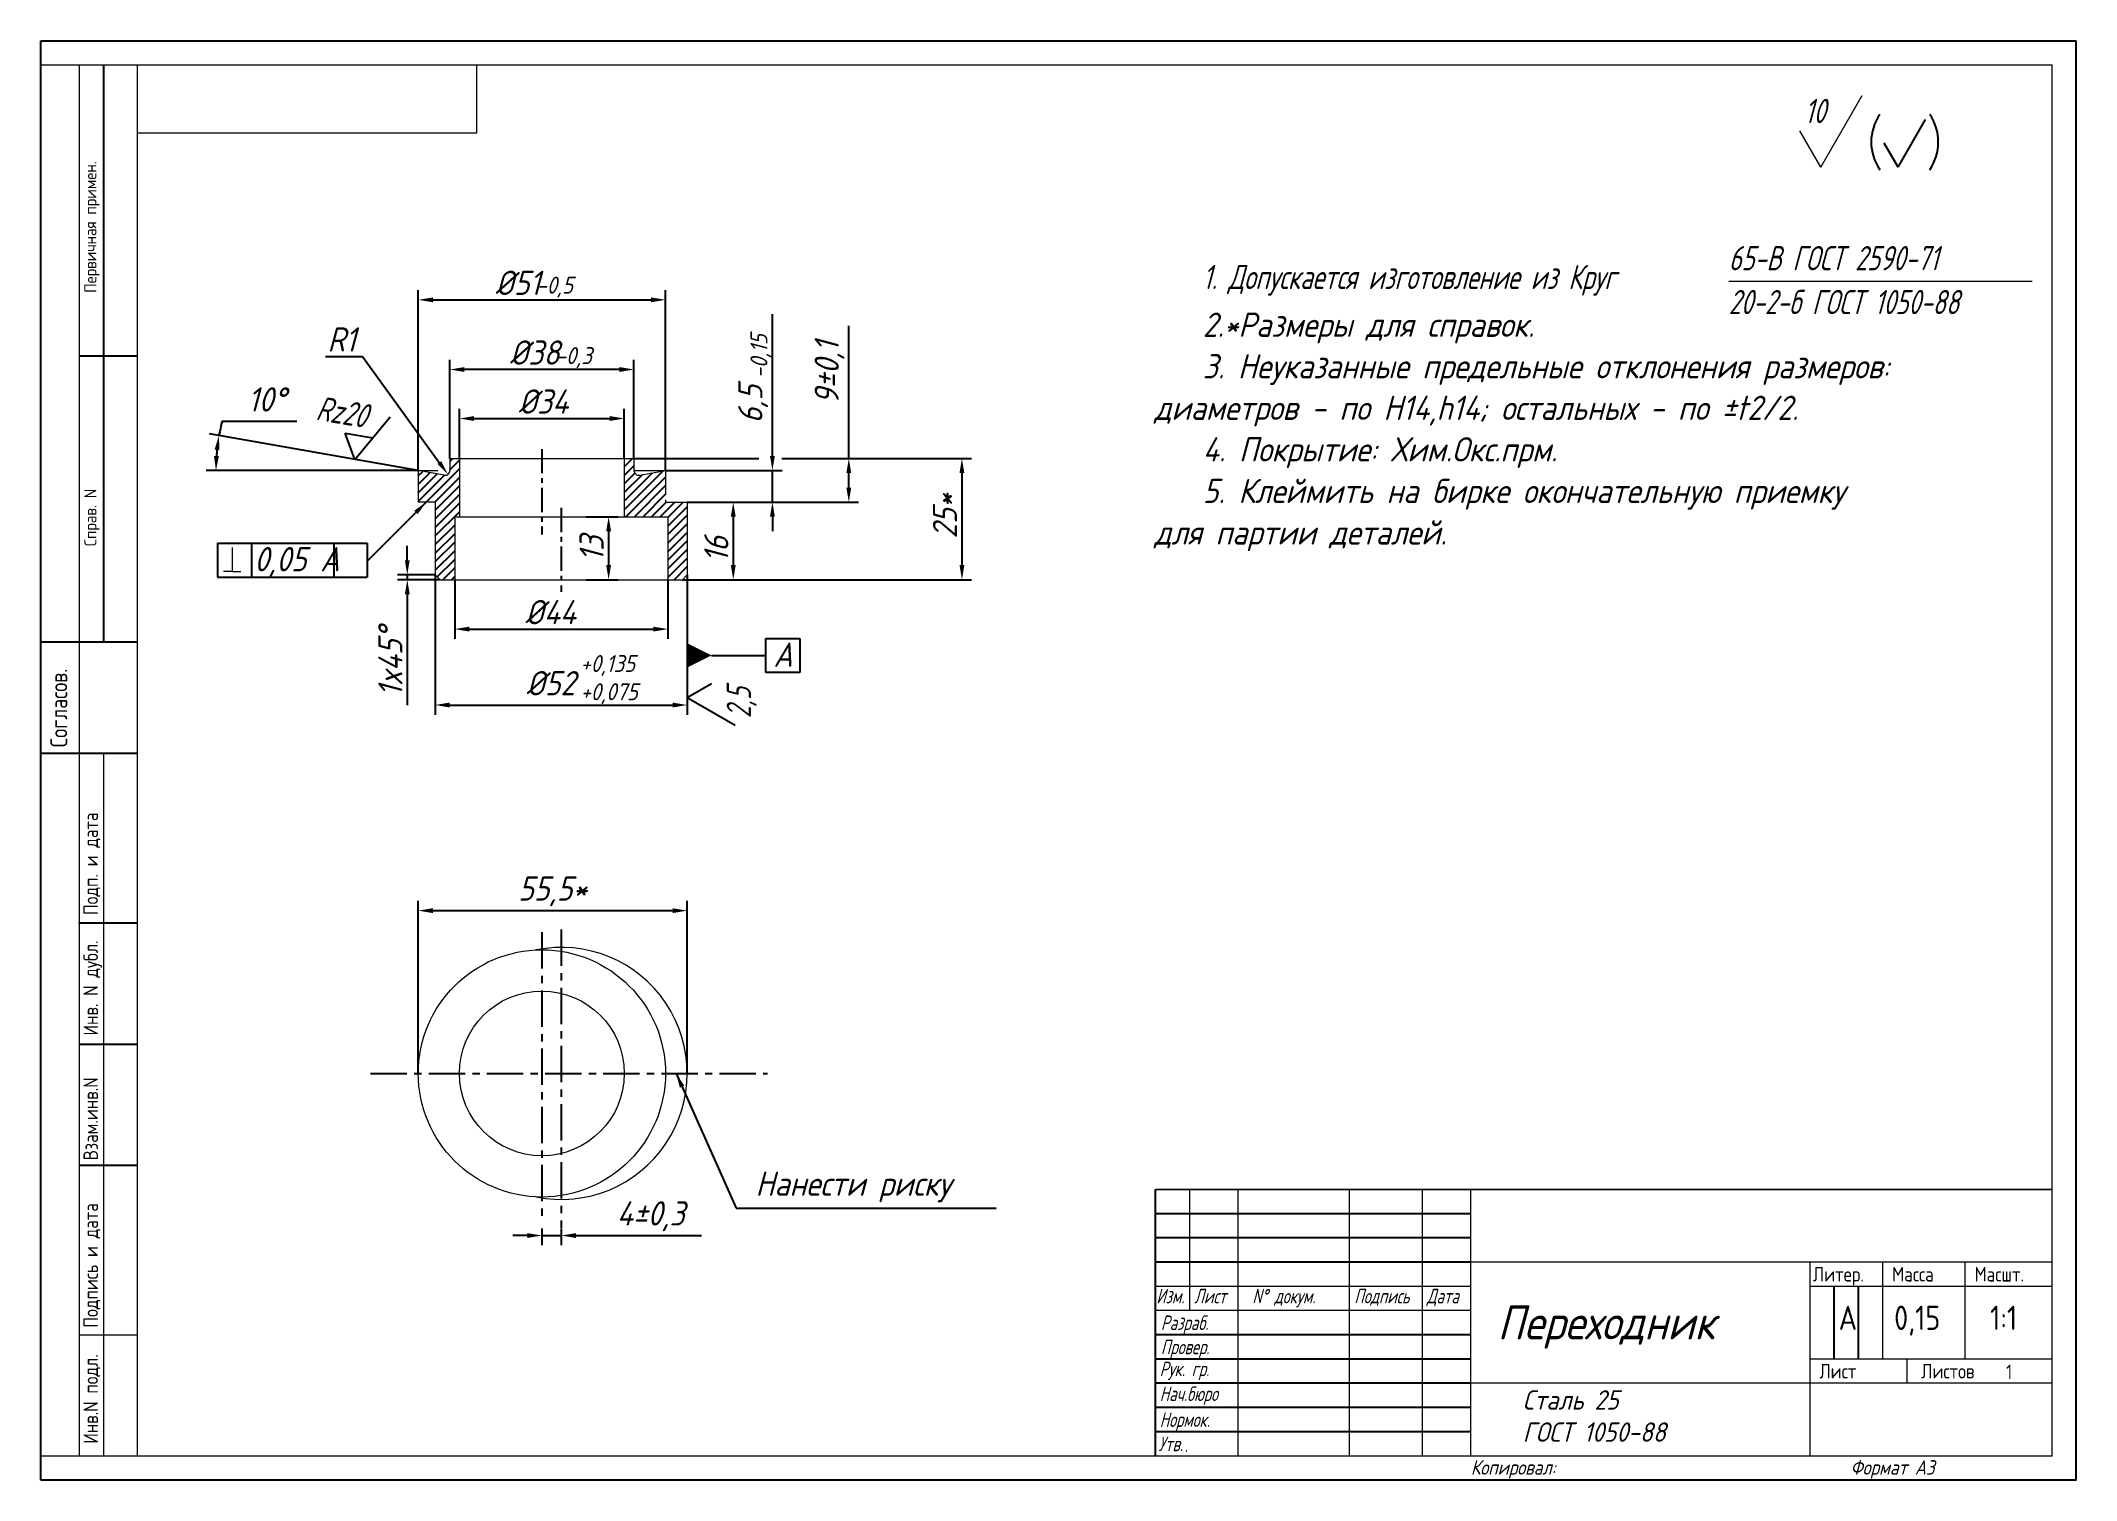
# Model space of a CAD drawing. Extents: x 2702 to 3122, y 316 to 613.
import ezdxf

# ---------------------------------------------------------------- set-up
doc = ezdxf.new("R2010")
doc.units = 0
doc.header["$MEASUREMENT"] = 0
doc.linetypes.add('CENTER', pattern=[2, 1.25, -0.25, 0.25, -0.25])
doc.layers.get('0').update_dxf_attribs({"linetype": 'CONTINUOUS'})
doc.layers.get('DEFPOINTS').update_dxf_attribs({"linetype": 'CONTINUOUS'})
doc.layers.add('TOST', color=110, linetype='CONTINUOUS', lineweight=20)
doc.styles.get("Standard").update_dxf_attribs({"font": 'simplex.shx', "width": 0.85, "oblique": 15, "height": 5})
doc.dimstyles.get("Standard").update_dxf_attribs({"dimtxt": 5, "dimasz": 3, "dimexe": 2, "dimexo": 0, "dimgap": 1, "dimtad": 1, "dimdec": 0, "dimdsep": 46, "dimlunit": 6, "dimtxsty": 'STANDARD', "dimcen": 0.09, "dimclrt": 7, "dimadec": 0, "dimazin": 0, "dimtfac": 1, "dimtdec": 0, "dimtmove": 0, "dimatfit": 3, "dimfxl": 1, "dimtolj": 1, "dimtzin": 0, "dimarcsym": 0})

# ---------------------------------------------------------------- blocks, each defined once
blk = doc.blocks.new('*D15')
at = {"color": 0, "lineweight": -2, "transparency": 16777216}
for p, q in [((2814.27, 514.82), (2820.89, 514.82)), ((2818.89, 511.82), (2818.89, 504.82)), ((2814.27, 501.82), (2820.89, 501.82))]:
    blk.add_line(p, q, dxfattribs=at)
at = {"color": 0, "transparency": 16777216}
for points in [[(2818.39, 511.82), (2819.39, 511.82), (2818.89, 514.82)], [(2818.39, 504.82), (2819.39, 504.82), (2818.89, 501.82)]]:
    blk.add_solid(points, dxfattribs=at)
at = {"layer": 'DEFPOINTS', "color": 0, "transparency": 16777216}
for p in [(2814.27, 514.82), (2814.27, 501.82), (2818.89, 501.82)]:
    blk.add_point(p, dxfattribs=at)
at = {"color": 7, "transparency": 16777216, "insert": (2815.39, 508.22), "char_height": 5, "attachment_point": 5, "rotation": 90}
blk.add_mtext('\\A1;13', dxfattribs=at)
blk = doc.blocks.new('*D16')
at = {"color": 0, "lineweight": -2, "transparency": 16777216}
for p, q in [((2787.13, 501.82), (2787.13, 489.62)), ((2831.13, 501.82), (2831.13, 489.62)), ((2790.13, 491.62), (2828.13, 491.62))]:
    blk.add_line(p, q, dxfattribs=at)
at = {"color": 0, "transparency": 16777216}
for points in [[(2790.13, 492.12), (2790.13, 491.12), (2787.13, 491.62)], [(2828.13, 492.12), (2828.13, 491.12), (2831.13, 491.62)]]:
    blk.add_solid(points, dxfattribs=at)
at = {"layer": 'DEFPOINTS', "color": 0, "transparency": 16777216}
for p in [(2787.13, 501.82), (2831.13, 501.82), (2831.13, 491.62)]:
    blk.add_point(p, dxfattribs=at)
at = {"color": 7, "transparency": 16777216, "insert": (2806.91, 495.12), "char_height": 5, "attachment_point": 5}
blk.add_mtext('\\A1;%%c44', dxfattribs=at)
blk = doc.blocks.new('*D17')
at = {"color": 0, "lineweight": -2, "transparency": 16777216}
for p, q in [((2783.13, 502.82), (2783.13, 473.96)), ((2835.13, 502.82), (2835.13, 473.96)), ((2786.13, 475.96), (2832.13, 475.96))]:
    blk.add_line(p, q, dxfattribs=at)
at = {"color": 0, "transparency": 16777216}
for points in [[(2786.13, 476.46), (2786.13, 475.46), (2783.13, 475.96)], [(2832.13, 476.46), (2832.13, 475.46), (2835.13, 475.96)]]:
    blk.add_solid(points, dxfattribs=at)
at = {"layer": 'DEFPOINTS', "color": 0, "transparency": 16777216}
for p in [(2783.13, 502.82), (2835.13, 502.82), (2835.13, 475.96)]:
    blk.add_point(p, dxfattribs=at)
at = {"color": 7, "transparency": 16777216, "insert": (2806.94, 480.46), "char_height": 5, "attachment_point": 5}
blk.add_mtext('\\A1;%%c52', dxfattribs=at)
blk = doc.blocks.new('*D18')
at = {"color": 0, "lineweight": -2, "transparency": 16777216}
for p, q in [((2835.13, 517.82), (2846.61, 517.82)), ((2844.61, 514.82), (2844.61, 504.82)), ((2835.13, 501.82), (2846.61, 501.82))]:
    blk.add_line(p, q, dxfattribs=at)
at = {"color": 0, "transparency": 16777216}
for points in [[(2844.11, 514.82), (2845.11, 514.82), (2844.61, 517.82)], [(2844.11, 504.82), (2845.11, 504.82), (2844.61, 501.82)]]:
    blk.add_solid(points, dxfattribs=at)
at = {"layer": 'DEFPOINTS', "color": 0, "transparency": 16777216}
for p in [(2835.13, 517.82), (2835.13, 501.82), (2844.61, 501.82)]:
    blk.add_point(p, dxfattribs=at)
at = {"color": 7, "transparency": 16777216, "insert": (2841.11, 508.07), "char_height": 5, "attachment_point": 5, "rotation": 90}
blk.add_mtext('\\A1;16', dxfattribs=at)
blk = doc.blocks.new('*D19')
at = {"color": 0, "lineweight": -2, "transparency": 16777216}
for p, q in [((2854.62, 526.82), (2893.79, 526.82)), ((2891.79, 523.82), (2891.79, 504.82)), ((2834.13, 501.82), (2893.79, 501.82))]:
    blk.add_line(p, q, dxfattribs=at)
at = {"color": 0, "transparency": 16777216}
for points in [[(2891.29, 523.82), (2892.29, 523.82), (2891.79, 526.82)], [(2891.29, 504.82), (2892.29, 504.82), (2891.79, 501.82)]]:
    blk.add_solid(points, dxfattribs=at)
at = {"layer": 'DEFPOINTS', "color": 0, "transparency": 16777216}
for p in [(2854.62, 526.82), (2834.13, 501.82), (2891.79, 501.82)]:
    blk.add_point(p, dxfattribs=at)
at = {"color": 7, "transparency": 16777216, "insert": (2888.29, 514.94), "char_height": 5, "attachment_point": 5, "rotation": 90}
blk.add_mtext('\\A1;25*', dxfattribs=at)
blk = doc.blocks.new('*D20')
at = {"color": 0, "lineweight": -2, "transparency": 16777216}
for p, q in [((2788.13, 526.82), (2788.13, 537.07)), ((2791.13, 535.07), (2819.13, 535.07)), ((2822.13, 526.82), (2822.13, 537.07))]:
    blk.add_line(p, q, dxfattribs=at)
at = {"color": 0, "transparency": 16777216}
for points in [[(2791.13, 535.57), (2791.13, 534.57), (2788.13, 535.07)], [(2819.13, 535.57), (2819.13, 534.57), (2822.13, 535.07)]]:
    blk.add_solid(points, dxfattribs=at)
at = {"layer": 'DEFPOINTS', "color": 0, "transparency": 16777216}
for p in [(2822.13, 535.07), (2788.13, 526.82), (2822.13, 526.82)]:
    blk.add_point(p, dxfattribs=at)
at = {"color": 7, "transparency": 16777216, "insert": (2805.42, 538.57), "char_height": 5, "attachment_point": 5}
blk.add_mtext('\\A1;%%c34', dxfattribs=at)
blk = doc.blocks.new('*D21')
at = {"color": 0, "lineweight": -2, "transparency": 16777216}
for p, q in [((2786.13, 526.82), (2786.13, 547.18)), ((2824.13, 526.82), (2824.13, 547.18)), ((2821.13, 545.18), (2789.13, 545.18))]:
    blk.add_line(p, q, dxfattribs=at)
at = {"color": 0, "transparency": 16777216}
for points in [[(2789.13, 545.68), (2789.13, 544.68), (2786.13, 545.18)], [(2821.13, 545.68), (2821.13, 544.68), (2824.13, 545.18)]]:
    blk.add_solid(points, dxfattribs=at)
at = {"layer": 'DEFPOINTS', "color": 0, "transparency": 16777216}
for p in [(2786.13, 545.18), (2786.13, 526.82), (2824.13, 526.82)]:
    blk.add_point(p, dxfattribs=at)
at = {"color": 7, "transparency": 16777216, "insert": (2803.62, 548.68), "char_height": 5, "attachment_point": 5}
blk.add_mtext('\\A1;%%c38', dxfattribs=at)
blk = doc.blocks.new('*D22')
at = {"color": 0, "lineweight": -2, "transparency": 16777216}
for p, q in [((2779.63, 524.32), (2779.63, 561.56)), ((2782.63, 559.56), (2827.63, 559.56)), ((2830.63, 524.32), (2830.63, 561.56))]:
    blk.add_line(p, q, dxfattribs=at)
at = {"color": 0, "transparency": 16777216}
for points in [[(2782.63, 560.06), (2782.63, 559.06), (2779.63, 559.56)], [(2827.63, 560.06), (2827.63, 559.06), (2830.63, 559.56)]]:
    blk.add_solid(points, dxfattribs=at)
at = {"layer": 'DEFPOINTS', "color": 0, "transparency": 16777216}
for p in [(2830.63, 559.56), (2779.63, 524.32), (2830.63, 524.32)]:
    blk.add_point(p, dxfattribs=at)
at = {"color": 7, "transparency": 16777216, "insert": (2800.14, 563.06), "char_height": 5, "attachment_point": 5}
blk.add_mtext('\\A1;%%c51', dxfattribs=at)
blk = doc.blocks.new('*D23')
at = {"color": 0, "lineweight": -2, "transparency": 16777216}
for p, q in [((2739.13, 534.51), (2754.55, 534.51)), ((2779.63, 524.32), (2736.53, 531.92)), ((2779.63, 524.32), (2735.87, 524.32))]:
    blk.add_line(p, q, dxfattribs=at)
for start, end in [(165.8829, 170), (174.1171, 175.8829)]:
    blk.add_arc((2779.63, 524.32), 41.76, start, end, dxfattribs=at)
at = {"color": 0, "transparency": 16777216}
for points in [[(2737.59, 528.67), (2738.58, 528.53), (2738.5, 531.57)], [(2738.48, 527.3), (2737.48, 527.34), (2737.87, 524.32)]]:
    blk.add_solid(points, dxfattribs=at)
at = {"layer": 'DEFPOINTS', "color": 0, "transparency": 16777216}
for p in [(2737.94, 526.75), (2779.63, 524.32), (2779.63, 524.32), (2784.95, 523.38), (2786.13, 524.32)]:
    blk.add_point(p, dxfattribs=at)
at = {"color": 7, "transparency": 16777216, "insert": (2748.34, 539.01), "char_height": 5, "attachment_point": 5}
blk.add_mtext('\\A1;10°', dxfattribs=at)
blk = doc.blocks.new('*D24')
at = {"color": 0, "lineweight": -2, "transparency": 16777216}
for p, q in [((2760.51, 547.88), (2768.11, 547.88)), ((2768.11, 547.88), (2783.96, 525.99))]:
    blk.add_line(p, q, dxfattribs=at)
at = {"color": 0, "transparency": 16777216}
blk.add_solid([(2784.36, 526.28), (2783.55, 525.69), (2785.71, 523.56)], dxfattribs=at)
at = {"layer": 'DEFPOINTS', "color": 0, "transparency": 16777216}
for p in [(2785.13, 524.37), (2785.71, 523.56)]:
    blk.add_point(p, dxfattribs=at)
at = {"color": 7, "transparency": 16777216, "insert": (2763.81, 551.38), "char_height": 5, "attachment_point": 5}
blk.add_mtext('\\A1;R1', dxfattribs=at)
blk = doc.blocks.new('*D25')
at = {"color": 0, "lineweight": -2, "transparency": 16777216}
for p, q in [((2868.45, 526.82), (2868.45, 554.16)), ((2855.53, 526.82), (2870.45, 526.82)), ((2868.45, 520.82), (2868.45, 523.82)), ((2835.13, 517.82), (2870.45, 517.82))]:
    blk.add_line(p, q, dxfattribs=at)
at = {"color": 0, "transparency": 16777216}
for points in [[(2867.95, 523.82), (2868.95, 523.82), (2868.45, 526.82)], [(2867.95, 520.82), (2868.95, 520.82), (2868.45, 517.82)]]:
    blk.add_solid(points, dxfattribs=at)
at = {"layer": 'DEFPOINTS', "color": 0, "transparency": 16777216}
for p in [(2855.53, 526.82), (2868.45, 526.82), (2835.13, 517.82)]:
    blk.add_point(p, dxfattribs=at)
at = {"color": 7, "transparency": 16777216, "insert": (2864.48, 544.49), "char_height": 5, "attachment_point": 5, "rotation": 90}
blk.add_mtext('\\A1;9%%p0,1', dxfattribs=at)
blk = doc.blocks.new('*D26')
at = {"color": 0, "lineweight": -2, "transparency": 16777216}
for p, q in [((2852.69, 527.32), (2852.69, 543.77)), ((2830.63, 524.32), (2854.69, 524.32)), ((2852.69, 517.82), (2852.69, 524.32)), ((2835.13, 517.82), (2854.69, 517.82)), ((2852.69, 514.82), (2852.69, 511.82))]:
    blk.add_line(p, q, dxfattribs=at)
at = {"color": 0, "transparency": 16777216}
for points in [[(2852.19, 527.32), (2853.19, 527.32), (2852.69, 524.32)], [(2852.19, 514.82), (2853.19, 514.82), (2852.69, 517.82)]]:
    blk.add_solid(points, dxfattribs=at)
at = {"layer": 'DEFPOINTS', "color": 0, "transparency": 16777216}
for p in [(2830.63, 524.32), (2852.69, 524.32), (2835.13, 517.82)]:
    blk.add_point(p, dxfattribs=at)
at = {"color": 7, "transparency": 16777216, "insert": (2848.72, 538.04), "char_height": 5, "attachment_point": 5, "rotation": 90}
blk.add_mtext('\\A1;6,5', dxfattribs=at)
blk = doc.blocks.new('*D27')
at = {"color": 0, "lineweight": -2, "transparency": 16777216}
for p, q in [((2777.35, 505.82), (2777.35, 508.82)), ((2783.13, 502.82), (2775.35, 502.82)), ((2784.13, 501.82), (2775.35, 501.82)), ((2777.35, 502.82), (2777.35, 501.82)), ((2777.35, 498.82), (2777.35, 475.91))]:
    blk.add_line(p, q, dxfattribs=at)
at = {"color": 0, "transparency": 16777216}
for points in [[(2776.85, 505.82), (2777.85, 505.82), (2777.35, 502.82)], [(2776.85, 498.82), (2777.85, 498.82), (2777.35, 501.82)]]:
    blk.add_solid(points, dxfattribs=at)
at = {"layer": 'DEFPOINTS', "color": 0, "transparency": 16777216}
for p in [(2777.35, 501.82), (2783.13, 502.82), (2784.13, 501.82)]:
    blk.add_point(p, dxfattribs=at)
at = {"color": 7, "transparency": 16777216, "insert": (2773.85, 484.86), "char_height": 5, "attachment_point": 5, "rotation": 90}
blk.add_mtext('\\A1;1x45%%d', dxfattribs=at)
blk = doc.blocks.new('*D28')
at = {"color": 0, "lineweight": -2, "transparency": 16777216}
for p, q in [((2779.63, 399.96), (2779.63, 435.54)), ((2782.63, 433.54), (2832.13, 433.54)), ((2835.13, 399.96), (2835.13, 435.54))]:
    blk.add_line(p, q, dxfattribs=at)
at = {"color": 0, "transparency": 16777216}
for points in [[(2782.63, 434.04), (2782.63, 433.04), (2779.63, 433.54)], [(2832.13, 434.04), (2832.13, 433.04), (2835.13, 433.54)]]:
    blk.add_solid(points, dxfattribs=at)
at = {"layer": 'DEFPOINTS', "color": 0, "transparency": 16777216}
for p in [(2835.13, 433.54), (2779.63, 399.96), (2835.13, 399.96)]:
    blk.add_point(p, dxfattribs=at)
at = {"color": 7, "transparency": 16777216, "insert": (2807.33, 437.52), "char_height": 5, "attachment_point": 5}
blk.add_mtext('\\A1;55,5*', dxfattribs=at)
blk = doc.blocks.new('*D29')
at = {"color": 0, "lineweight": -2, "transparency": 16777216}
for p, q in [((2802.13, 366.51), (2799.13, 366.51)), ((2805.13, 367.96), (2805.13, 364.51)), ((2805.13, 366.51), (2809.13, 366.51)), ((2809.13, 367.96), (2809.13, 364.51)), ((2812.13, 366.51), (2838.03, 366.51))]:
    blk.add_line(p, q, dxfattribs=at)
at = {"color": 0, "transparency": 16777216}
for points in [[(2802.13, 367.01), (2802.13, 366.01), (2805.13, 366.51)], [(2812.13, 367.01), (2812.13, 366.01), (2809.13, 366.51)]]:
    blk.add_solid(points, dxfattribs=at)
at = {"layer": 'DEFPOINTS', "color": 0, "transparency": 16777216}
for p in [(2805.13, 367.96), (2809.13, 367.96), (2809.13, 366.51)]:
    blk.add_point(p, dxfattribs=at)
at = {"color": 7, "transparency": 16777216, "insert": (2827.58, 370.49), "char_height": 5, "attachment_point": 5}
blk.add_mtext('\\A1;4%%p0,3', dxfattribs=at)

msp = doc.modelspace()

# ---------------------------------------------------------------- hatches: boundary and pattern name
h = msp.add_hatch()
h.set_pattern_fill('ANSI31', scale=10, style=0)
h.set_pattern_definition([(45, (2457.6243, 378.0265), (-0.8838835, 0.8838835), [])])
h.paths.add_polyline_path([(2783.13, 517.82), (2783.13, 502.82), (2784.13, 501.82), (2787.13, 501.82), (2787.13, 514.82), (2788.13, 514.82), (2788.13, 526.82), (2786.13, 526.82), (2786.13, 524.32), (2786.13, 524.32, -0.452488), (2784.95, 523.38), (2779.63, 524.32), (2779.63, 517.82)])
h.paths.add_polyline_path([(2831.13, 514.82), (2831.13, 501.82), (2834.13, 501.82), (2835.13, 502.82), (2835.13, 517.82), (2830.63, 517.82), (2830.63, 524.32), (2825.3, 523.38, -0.466308), (2824.13, 524.37), (2824.13, 526.82), (2822.13, 526.82), (2822.13, 514.82)])

# ---------------------------------------------------------------- linework, layer by layer
at = {"color": 7}
for p, q in [((2701.72, 613.02), (3121.72, 613.02)), ((2701.72, 316.02), (2701.72, 613.02)), ((3121.72, 316.02), (3121.72, 613.02)), ((2714.72, 489.02), (2714.72, 608.02)), ((3084.94, 586.9), (3090.63, 596.75)), ((3084.94, 586.9), (3082.05, 591.9)), ((2852.69, 543.77), (2852.69, 556.6)), ((2709.72, 548.02), (2721.72, 548.02)), ((2766.56, 526.62), (2773.79, 535.41)), ((2766.56, 526.62), (2764.53, 532.03)), ((2764.53, 532.03), (2770.23, 531.08)), ((2824.13, 526.82), (2849.87, 526.82)), ((2738.2, 509.34), (2769.06, 509.34)), ((2738.2, 509.34), (2738.2, 502.34)), ((2745.2, 509.34), (2745.2, 502.34)), ((2762.22, 509.34), (2762.22, 502.34)), ((2769.06, 509.34), (2769.06, 502.34)), ((2738.2, 502.34), (2769.06, 502.34)), ((2701.72, 489.02), (2721.72, 489.02)), ((2851.33, 486.19), (2851.33, 489.69)), ((2851.33, 489.69), (2858.33, 489.69)), ((2858.33, 489.69), (2858.33, 482.69)), ((2840.13, 486.19), (2851.33, 486.19)), ((2851.33, 482.69), (2851.33, 486.19)), ((2835.13, 477.52), (2840.13, 480.4)), ((2858.33, 482.69), (2851.33, 482.69)), ((2835.13, 477.52), (2844.98, 471.83)), ((2701.72, 466.02), (2721.72, 466.02)), ((2709.53, 431.02), (2721.72, 431.02)), ((2709.72, 406.02), (2721.72, 406.02)), ((2709.72, 381.02), (2721.72, 381.02)), ((2931.72, 321.02), (2931.72, 376.02)), ((2996.72, 371.02), (2931.72, 371.02)), ((2996.72, 366.02), (2931.72, 366.02)), ((2996.72, 361.02), (2931.72, 361.02)), ((3071.72, 356.02), (3071.72, 341.02)), ((3076.72, 356.02), (3076.72, 341.02)), ((2996.72, 346.02), (2931.72, 346.02)), ((2996.72, 341.02), (2931.72, 341.02)), ((2996.72, 336.02), (2931.72, 336.02)), ((2996.72, 331.02), (2931.72, 331.02)), ((2996.72, 326.02), (2931.72, 326.02)), ((3121.72, 316.02), (2701.72, 316.02))]:
    msp.add_line(p, q, dxfattribs=at)
at = {"color": 7, "linetype": 'CENTER', "ltscale": 4}
for p, q in [((2805.13, 528.77), (2805.13, 511.11)), ((2809.13, 516.64), (2809.13, 499.3))]:
    msp.add_line(p, q, dxfattribs=at)
at = {"color": 7, "linetype": 'CENTER', "ltscale": 6}
for p, q in [((2805.13, 429.07), (2805.13, 369.23)), ((2809.13, 429.64), (2809.13, 368.08)), ((2769.79, 399.96), (2851.65, 399.96))]:
    msp.add_line(p, q, dxfattribs=at)
at = {"color": 7}
msp.add_lwpolyline([(2835.13, 486.19, 5, 0, 0), (2840.13, 486.19, 0, 0, 0)], format="xyseb", dxfattribs=at)
for centre, start, end in [((3089.48, 592.1), 145.452, 214.548), ((3083.17, 592.1), 325.452, 34.548)]:
    msp.add_arc(centre, 10.08, start, end, dxfattribs=at)
at = {"layer": 'TOST', "color": 7}
for p, q in [((2701.72, 608.02), (3116.72, 608.02)), ((2709.72, 321.02), (2709.72, 608.02)), ((2721.72, 321.02), (2721.72, 608.02)), ((2791.72, 594.02), (2791.72, 608.02)), ((3116.72, 321.02), (3116.72, 608.02)), ((3069.02, 586.9), (3077.55, 601.68)), ((2721.72, 594.02), (2791.72, 594.02)), ((3069.02, 586.9), (3064.69, 594.4)), ((3050.02, 563.43), (3112.62, 563.43)), ((2786.13, 526.82), (2824.13, 526.82)), ((2786.13, 526.82), (2786.13, 524.37)), ((2786.13, 526.82), (2786.13, 524.37)), ((2788.13, 526.82), (2788.13, 514.82)), ((2822.13, 526.82), (2822.13, 514.82)), ((2824.13, 526.82), (2824.13, 524.37)), ((2779.63, 524.32), (2779.63, 517.82)), ((2784.95, 523.38), (2779.63, 524.32)), ((2779.63, 524.32), (2783.63, 524.32)), ((2824.13, 524.32), (2830.63, 524.32)), ((2825.3, 523.38), (2830.63, 524.32)), ((2783.13, 517.82), (2779.63, 517.82)), ((2783.13, 517.82), (2783.13, 502.82)), ((2830.63, 517.82), (2835.13, 517.82)), ((2835.13, 517.82), (2835.13, 502.82)), ((2787.13, 514.82), (2831.13, 514.82)), ((2787.13, 514.82), (2787.13, 501.82)), ((2831.13, 514.82), (2831.13, 501.82)), ((2741.19, 508.49), (2741.19, 503.49)), ((2741.19, 503.49), (2739.4, 503.49)), ((2741.19, 503.49), (2742.99, 503.49)), ((2783.13, 502.82), (2784.13, 501.82)), ((2784.13, 501.82), (2834.13, 501.82)), ((2834.13, 501.82), (2835.13, 502.82)), ((2714.72, 321.02), (2714.72, 466.02)), ((2830.63, 399.96), (2835.13, 399.96)), ((3116.72, 376.02), (2931.72, 376.02)), ((2931.72, 376.02), (3116.72, 376.02)), ((2931.72, 376.02), (2931.72, 321.02)), ((2938.72, 376.02), (2938.72, 351.02)), ((2948.72, 376.02), (2948.72, 321.02)), ((2971.72, 376.02), (2971.72, 321.02)), ((2986.72, 376.02), (2986.72, 321.02)), ((2996.72, 376.02), (2996.72, 321.02)), ((3116.72, 361.02), (2996.72, 361.02)), ((3066.72, 361.02), (3066.72, 321.02)), ((3081.72, 361.02), (3081.72, 341.02)), ((3098.72, 361.02), (3098.72, 341.02)), ((2996.72, 356.02), (2931.72, 356.02)), ((3116.72, 356.02), (3066.72, 356.02)), ((2996.72, 351.02), (2931.72, 351.02)), ((2709.72, 346.02), (2721.72, 346.02)), ((3116.72, 341.02), (3066.72, 341.02)), ((3086.72, 341.02), (3086.72, 336.02)), ((3116.72, 336.02), (2996.72, 336.02)), ((3116.72, 321.02), (2701.72, 321.02))]:
    msp.add_line(p, q, dxfattribs=at)
at = {"layer": 'TOST', "color": 7, "linetype": 'CENTER', "ltscale": 4}
msp.add_line((2830.63, 524.32), (2830.63, 517.82), dxfattribs=at)
at = {"layer": 'TOST', "color": 7}
for radius in [25.5, 17]:
    msp.add_circle((2805.13, 399.96), radius, dxfattribs=at)
for centre, radius, start, end in [((2785.13, 524.37), 1, 260, 0), ((2825.13, 524.37), 1, 180, 280), ((2809.13, 399.96), 26, 258.4209, 101.5791)]:
    msp.add_arc(centre, radius, start, end, dxfattribs=at)

# ---------------------------------------------------------------- texts
at = {"color": 7}
for s, height, width, p in [('Первичная примен.', 2.5, 0.85, (2713.21, 560.99)), ('Справ. N', 2.5, 0.85, (2713.21, 508.73)), ('Согласов.', 3.5, 0.8, (2707.19, 467.23)), ('Подп. и дата', 3, 0.8, (2713.53, 432.62)), ('Инв. N дубл.', 3, 0.8, (2713.53, 407.77)), ('Взам.инв.N', 3, 0.8, (2713.53, 382.04)), ('Подпись и дата', 3, 0.8, (2713.53, 347.5)), ('Инв.N подл.', 3, 0.8, (2713.53, 323.54))]:
    msp.add_text(s, height=height, rotation=90, dxfattribs=dict(at, width=width)).set_placement(p)
at = {"color": 7, "oblique": 15, "width": 0.7}
for s, p in [('Изм.', (2931.9, 352.52)), ('Лист', (2939.72, 352.52)), ('N%%d докум.', (2951.72, 352.52)), ('Подпись', (2972.76, 352.52)), ('Дата', (2987.72, 352.52)), ('Разраб.', (2932.84, 347.02)), ('Провер.', (2932.84, 342.02)), ('Рук. гр.', (2932.6, 337.5)), ('Нач.бюро', (2932.6, 332.37)), ('Нормок.', (2932.6, 327.02)), ('Утв.', (2932.36, 322.02))]:
    msp.add_text(s, height=3, dxfattribs=at).set_placement(p)
at = {"color": 7, "width": 0.7}
for p in [(2934.95, 326.92), (2937.82, 321.87)]:
    msp.add_text('.', height=3, dxfattribs=at).set_placement(p)
at = {"color": 7, "insert": (2849.18, 376.53), "char_height": 5, "attachment_point": 4}
msp.add_mtext('Нанести риску', dxfattribs=at)
at = {"layer": 'TOST', "color": 7, "oblique": 15}
for s, height, width, p in [('10', 5, 0.7, (3065.66, 596.03)), ('65-В ГОСТ 2590-71', 5, 0.7, (3049.99, 565.65)), ('-0,5', 3.5, 0.85, (2804, 560.84)), ('1. Допускается изготовление из Круг', 5, 0.7, (2941.48, 561.77)), ('20-2-б ГОСТ 1050-88', 5, 0.7, (3049.99, 556.6)), ('2.*Размеры для справок.', 5, 0.85, (2941.48, 551.92)), ('-0,3', 3.5, 0.85, (2807.97, 546.29)), ('3. Неуказанные предельные отклонения размеров:', 5, 0.85, (2941.48, 543.35)), ('диаметров - по Н14,h14; остальных - по %%pt2/2.', 5, 0.85, (2931.48, 534.78)), ('4. Покрытие: Хим.Окс.прм.', 5, 0.85, (2941.48, 526.21)), ('5. Клеймить на бирке окончательную приемку', 5, 0.85, (2941.48, 517.63)), ('для партии деталей.', 5, 0.85, (2931.48, 509.06)), ('0,05 А', 5, 0.85, (2745.77, 503.55)), ('А', 5, 0.85, (2852.88, 483.84)), ('+0,135', 3.5, 0.85, (2813.08, 482.77)), ('+0,075', 3.5, 0.85, (2813.08, 476.95)), ('Переходник', 7, 0.85, (3002.3, 345.08)), ('Сталь 25', 4, 0.85, (3007.5, 330.59)), ('ГОСТ 1050-88', 4, 0.85, (3007.5, 323.96)), ('Копировал:', 3, 0.81, (2996.8, 317.17)), ('Формат А3', 3, 0.81, (3075.13, 317.17))]:
    msp.add_text(s, height=height, dxfattribs=dict(at, width=width)).set_placement(p)
for s, height, rotation, width, p in [('-0,15', 3.5, 90, 0.85, (2851.66, 543.36)), ('Rz20', 5, 350.5644, 0.7, (2758.31, 534.81)), ('2,5', 5, 90, 0.7, (2848.26, 473.26))]:
    msp.add_text(s, height=height, rotation=rotation, dxfattribs=dict(at, width=width)).set_placement(p)
at = {"layer": 'TOST', "color": 7, "width": 0.81}
for s, height, p in [('Литер.', 3, (3067.38, 357.02)), ('Масса', 3, (3083.72, 357.02)), ('Масшт.', 3, (3100.72, 357.02)), ('А', 5, (3072.69, 347.03)), ('0,15', 5, (3084.14, 347.03)), ('1:1', 5, (3103.93, 347.03)), ('Лист', 3, (3068.72, 337.02)), ('Листов', 3, (3089.72, 337.02)), ('1', 3, (3107.23, 336.89))]:
    msp.add_text(s, height=height, dxfattribs=at).set_placement(p)

# ---------------------------------------------------------------- dimensions: what is measured, and where the dimension line sits
at = {"color": 7}
for base, p1, p2, text, picture, middle in [((2830.63, 559.56), (2779.63, 524.32), (2830.63, 524.32), '%%c<>', '*D22', (2800.14, 559.56)), ((2786.13, 545.18), (2824.13, 526.82), (2786.13, 526.82), '%%c<>', '*D21', (2803.62, 545.18)), ((2822.13, 535.07), (2788.13, 526.82), (2822.13, 526.82), '%%c<>', '*D20', (2805.42, 535.07)), ((2831.13, 491.62), (2787.13, 501.82), (2831.13, 501.82), '%%c<>', '*D16', (2806.91, 491.62)), ((2809.13, 366.51), (2805.13, 367.96), (2809.13, 367.96), '<>%%p0,3', '*D29', (2827.58, 366.51))]:
    dim = msp.add_linear_dim(base=base, p1=p1, p2=p2, text=text, dimstyle='STANDARD', dxfattribs=at)
    dim.commit()
    dim.dimension.update_dxf_attribs({"geometry": picture, "text_midpoint": middle, "dimtype": 160})
dim = msp.add_radius_dim(center=(2785.13, 524.37), mpoint=(2785.71, 523.56), dimstyle='STANDARD', override={"dimtih": 1, "dimtoh": 1, "dimtmove": 1}, dxfattribs=at)
dim.commit()
dim.dimension.update_dxf_attribs({"geometry": '*D24', "text_midpoint": (2768.11, 547.88), "dimtype": 164})
for base, p1, p2, text, picture, middle in [((2868.45, 526.82), (2835.13, 517.82), (2855.53, 526.82), '<>%%p0,1', '*D25', (2868.45, 544.49)), ((2891.79, 501.82), (2854.62, 526.82), (2834.13, 501.82), '<>*', '*D19', (2891.79, 514.94)), ((2777.35, 501.82), (2783.13, 502.82), (2784.13, 501.82), '<>x45%%d', '*D27', (2777.35, 484.86))]:
    dim = msp.add_linear_dim(base=base, p1=p1, p2=p2, angle=90, text=text, dimstyle='STANDARD', dxfattribs=at)
    dim.commit()
    dim.dimension.update_dxf_attribs({"geometry": picture, "text_midpoint": middle, "dimtype": 160})
dim = msp.add_angular_dim_2l(base=(2737.94, 526.75), line1=((2779.63, 524.32), (2786.13, 524.32)), line2=((2784.95, 523.38), (2779.63, 524.32)), dimstyle='STANDARD', override={"dimgap": 2, "dimtad": 2, "dimtih": 1, "dimtoh": 1, "dimazin": 2}, dxfattribs=at)
dim.commit()
dim.dimension.update_dxf_attribs({"geometry": '*D23', "text_midpoint": (2748.34, 539.01)})
for base, p1, p2, override, picture, middle in [((2852.69, 524.32), (2835.13, 517.82), (2830.63, 524.32), {"dimdec": 1}, '*D26', (2852.69, 538.04)), ((2818.89, 501.82), (2814.27, 514.82), (2814.27, 501.82), {"dimasz": 3}, '*D15', (2818.89, 508.22))]:
    dim = msp.add_linear_dim(base=base, p1=p1, p2=p2, angle=90, dimstyle='STANDARD', override=override, dxfattribs=at)
    dim.commit()
    dim.dimension.update_dxf_attribs({"geometry": picture, "text_midpoint": middle, "dimtype": 160})
dim = msp.add_linear_dim(base=(2844.61, 501.82), p1=(2835.13, 517.82), p2=(2835.13, 501.82), angle=90, dimstyle='STANDARD', dxfattribs=at)
dim.commit()
dim.dimension.update_dxf_attribs({"geometry": '*D18', "text_midpoint": (2844.61, 508.07), "dimtype": 160})
for base, p1, p2, text, override, picture, middle in [((2835.13, 475.96), (2783.13, 502.82), (2835.13, 502.82), '%%c<>', {"dimgap": 2}, '*D17', (2806.94, 475.96)), ((2835.13, 433.54), (2779.63, 399.96), (2835.13, 399.96), '<>*', {"dimdec": 1}, '*D28', (2807.33, 433.54))]:
    dim = msp.add_linear_dim(base=base, p1=p1, p2=p2, text=text, dimstyle='STANDARD', override=override, dxfattribs=at)
    dim.commit()
    dim.dimension.update_dxf_attribs({"geometry": picture, "text_midpoint": middle, "dimtype": 160})

# ---------------------------------------------------------------- leaders
msp.add_leader([(2781.27, 517.82), (2769.06, 505.65)], dimstyle='STANDARD', dxfattribs=at)
at = {"color": 7, "annotation_type": 0, "has_hookline": 1, "hookline_direction": 0, "text_width": 49.67}
msp.add_leader([(2832.82, 399.96), (2845.18, 372.19), (2848.18, 372.19)], dimstyle='STANDARD', dxfattribs=at)

doc.saveas('drawing.dxf')
